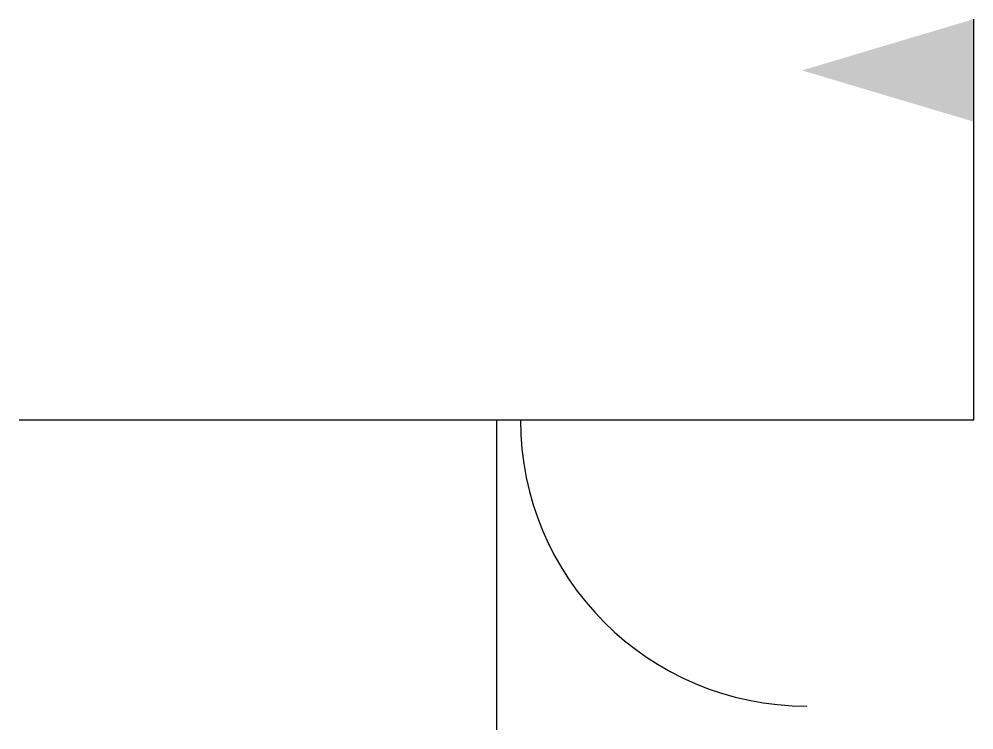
# Model space of a CAD drawing. Extents: x -10 to 0, y -3.2 to 4.2.
import ezdxf

# ---------------------------------------------------------------- set-up
doc = ezdxf.new("R2010")
doc.units = 0
doc.header["$LTSCALE"] = 7
doc.header["$MEASUREMENT"] = 0
doc.layers.get('0').update_dxf_attribs({"linetype": 'CONTINUOUS'})
doc.layers.add('EME-SOLDAS', color=11, linetype='CONTINUOUS')

# ---------------------------------------------------------------- blocks, each defined once
blk = doc.blocks.new('Solda_0_(obra)_direita')
at = {"layer": 'EME-SOLDAS', "color": 1}
blk.add_line((0, 0), (0, 7), dxfattribs=at)
blk.add_solid([(0, 5.207), (0, 7), (-3, 6.103)], dxfattribs=at)

msp = doc.modelspace()

# ---------------------------------------------------------------- linework, layer by layer
at = {"color": 1}
for p, q in [((-10, 0), (0, 0)), ((-5, 0), (-5, -3.25))]:
    msp.add_line(p, q, dxfattribs=at)
msp.add_arc((-1.75, 0), 3, 180, 270, dxfattribs=at)

# ---------------------------------------------------------------- block references
at = {"xscale": 0.6, "yscale": 0.6}
msp.add_blockref('Solda_0_(obra)_direita', (0, 0), dxfattribs=at)

doc.saveas('drawing.dxf')
